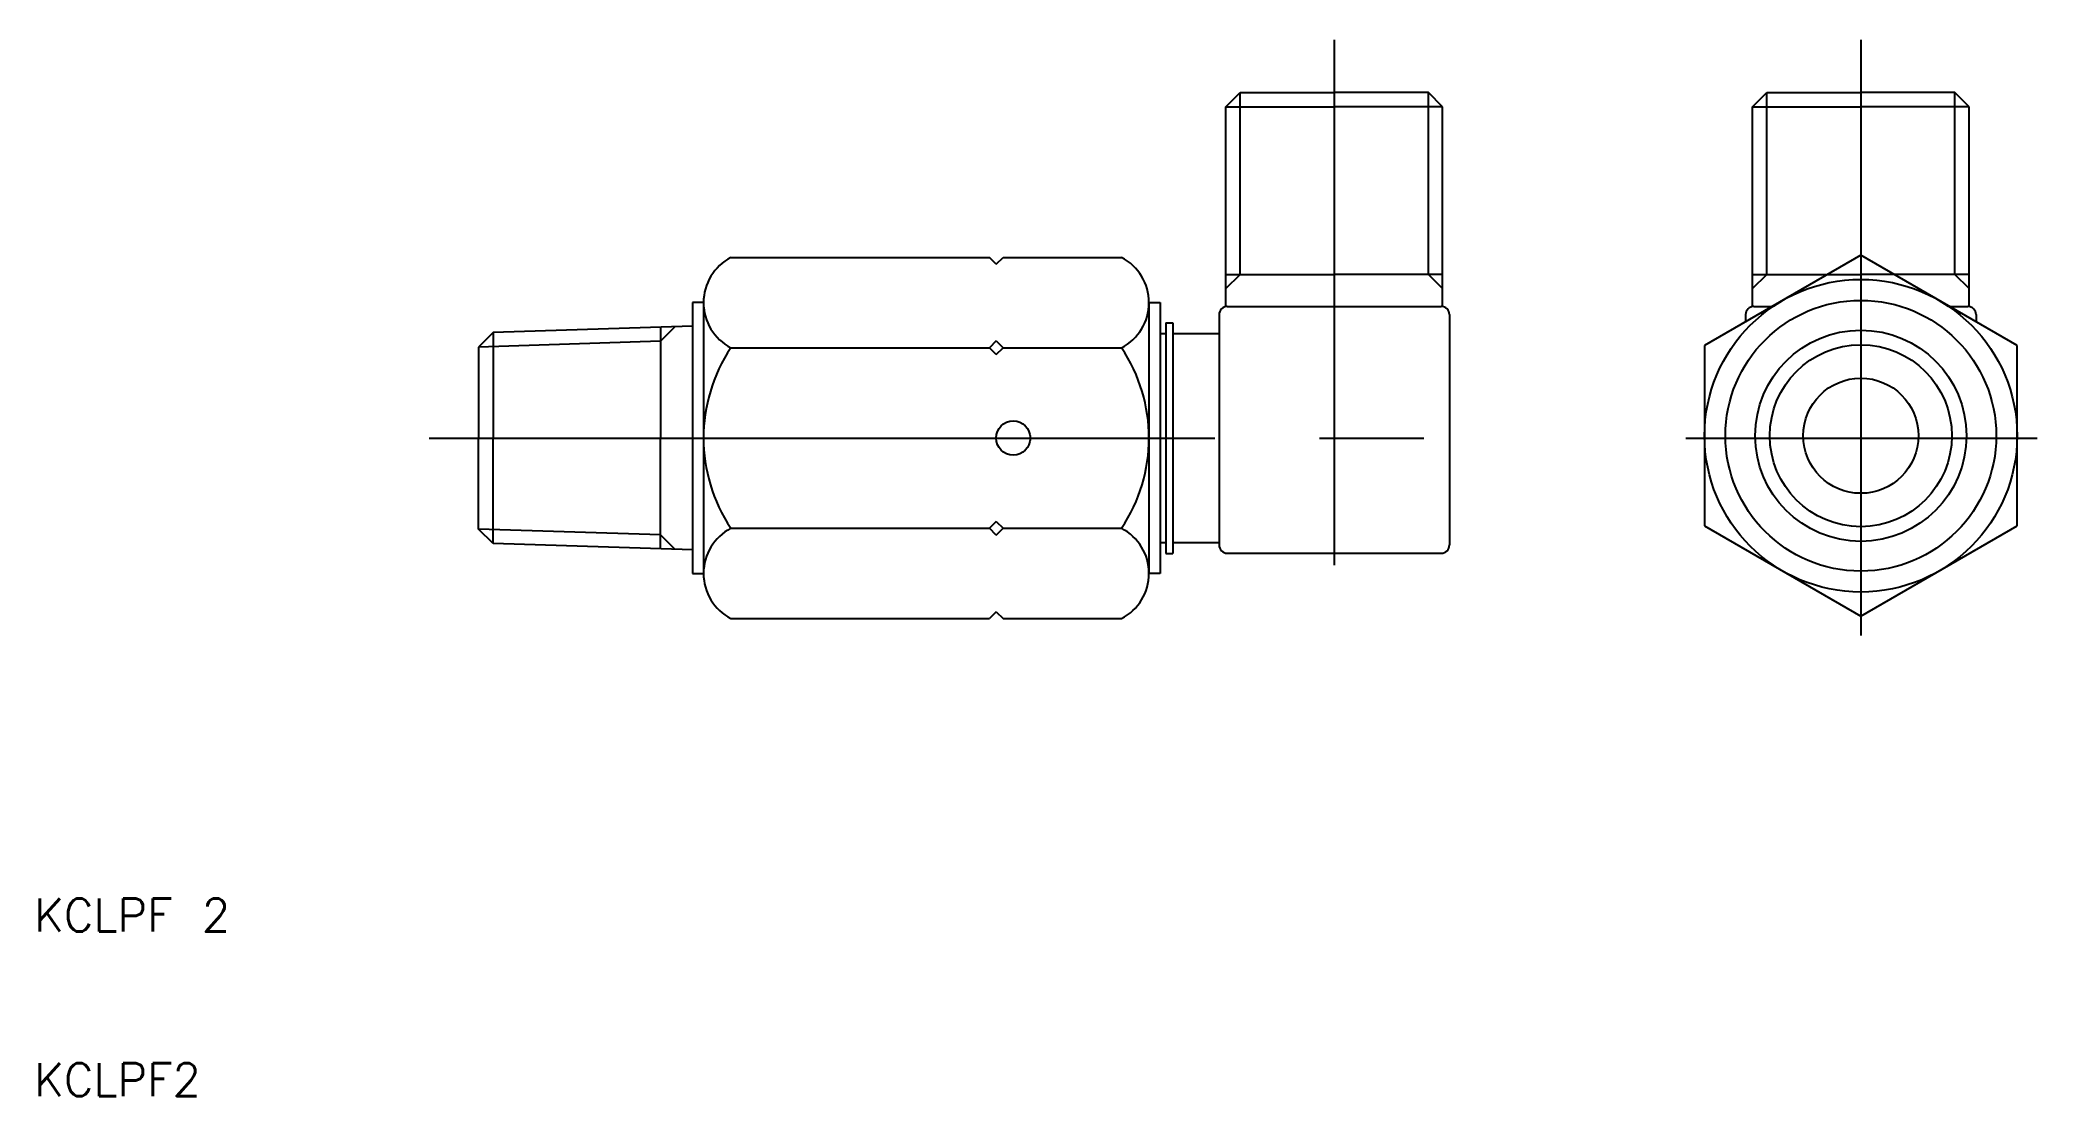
# Model space of a CAD drawing. Extents: x 10 to 132, y 10 to 74.
import ezdxf

# ---------------------------------------------------------------- set-up
doc = ezdxf.new("R2010")
doc.units = 0
doc.linetypes.add('CENTER', pattern=[50.8, 31.75, -6.35, 6.35, -6.35])
doc.layers.get('0').update_dxf_attribs({"linetype": 'CONTINUOUS'})
doc.layers.add('CENTER', color=1, linetype='CENTER')
doc.styles.get("Standard").update_dxf_attribs({"font": 'txt.shx'})

msp = doc.modelspace()

# ---------------------------------------------------------------- linework, layer by layer
for p, q in [((82.42, 70.14), (83.28, 71)), ((83.28, 71), (89, 71)), ((94.72, 71), (89, 71)), ((95.58, 70.14), (94.72, 71)), ((114.42, 70.14), (115.28, 71)), ((115.28, 71), (121, 71)), ((126.72, 71), (121, 71)), ((127.58, 70.14), (126.72, 71)), ((82.42, 58), (82.42, 70.14)), ((82.42, 70.14), (89, 70.14)), ((95.58, 70.14), (89, 70.14)), ((95.58, 58), (95.58, 70.14)), ((114.42, 58), (114.42, 70.14)), ((114.42, 70.14), (121, 70.14)), ((127.58, 70.14), (121, 70.14)), ((127.58, 58), (127.58, 70.14)), ((52.33, 60.97), (68.04, 60.97)), ((68.46, 60.56), (68.04, 60.97)), ((68.46, 60.56), (68.87, 60.97)), ((68.87, 60.97), (76.07, 60.97)), ((121, 61.11), (111.5, 55.63)), ((130.5, 55.63), (121, 61.11)), ((82.42, 59.95), (89, 59.95)), ((95.58, 59.95), (89, 59.95)), ((114.42, 59.95), (121, 59.95)), ((127.58, 59.95), (121, 59.95)), ((50.67, 58.23), (50, 58.23)), ((50, 58.23), (50, 41.77)), ((50.67, 58.23), (50.67, 41.77)), ((77.74, 58.23), (78.41, 58.23)), ((77.74, 58.23), (77.74, 41.77)), ((78.41, 58.23), (78.41, 41.77)), ((82, 57.5), (82, 43.5)), ((82.5, 58), (95.5, 58)), ((96, 57.5), (96, 43.5)), ((114, 57.5), (114, 57.07)), ((114.5, 58), (115.61, 58)), ((126.39, 58), (127.5, 58)), ((128, 57.5), (128, 57.07)), ((37.88, 56.42), (37, 55.53)), ((50, 56.8), (37.88, 56.42)), ((37.88, 56.42), (37.88, 50)), ((48.05, 56.74), (48.05, 50)), ((68.46, 55.9), (68.04, 55.48)), ((68.46, 55.9), (68.87, 55.48)), ((78.41, 56.35), (78.76, 56.35)), ((78.76, 57.01), (79.19, 57.01)), ((78.76, 57.01), (78.76, 42.99)), ((79.19, 57.01), (79.19, 42.99)), ((79.19, 56.35), (82, 56.35)), ((37, 55.53), (37, 50)), ((52.33, 55.48), (68.04, 55.48)), ((68.46, 55.07), (68.04, 55.48)), ((68.46, 55.07), (68.87, 55.48)), ((68.87, 55.48), (76.07, 55.48)), ((111.5, 55.63), (111.5, 44.66)), ((130.5, 44.66), (130.5, 55.63)), ((37, 44.47), (37, 50)), ((37.88, 43.58), (37.88, 50)), ((48.05, 43.26), (48.05, 50)), ((68.46, 44.93), (68.04, 44.52)), ((68.46, 44.93), (68.87, 44.52)), ((37.88, 43.58), (37, 44.47)), ((52.33, 44.52), (68.04, 44.52)), ((68.46, 44.1), (68.04, 44.52)), ((68.46, 44.1), (68.87, 44.52)), ((68.87, 44.52), (76.07, 44.52)), ((111.5, 44.66), (121, 39.17)), ((121, 39.17), (130.5, 44.66)), ((50, 43.2), (37.88, 43.58)), ((78.41, 43.65), (78.76, 43.65)), ((78.76, 42.99), (79.19, 42.99)), ((79.19, 43.65), (82, 43.65)), ((82.5, 43), (95.5, 43)), ((50, 41.77), (50.67, 41.77)), ((78.41, 41.77), (77.74, 41.77)), ((52.33, 39.03), (68.04, 39.03)), ((68.46, 39.44), (68.04, 39.03)), ((68.46, 39.44), (68.87, 39.03)), ((68.87, 39.03), (76.07, 39.03))]:
    msp.add_line(p, q)
at = {"color": 3}
for p, q in [((83.28, 59.95), (83.28, 71)), ((94.72, 59.95), (94.72, 71)), ((115.28, 59.95), (115.28, 71)), ((126.72, 59.95), (126.72, 71)), ((82.42, 59.09), (83.28, 59.95)), ((95.58, 59.09), (94.72, 59.95)), ((114.42, 59.09), (115.28, 59.95)), ((127.58, 59.09), (126.72, 59.95)), ((48.05, 55.88), (37, 55.53)), ((48.93, 56.76), (48.05, 55.88)), ((48.05, 44.12), (37, 44.47)), ((48.93, 43.24), (48.05, 44.12))]:
    msp.add_line(p, q, dxfattribs=at)
for centre, radius in [((121, 50.14), 9.5), ((121, 50.14), 8.23), ((121, 50.14), 6.42), ((121, 50.14), 3.5), ((69.49, 50), 1.04)]:
    msp.add_circle(centre, radius)
msp.add_circle((121, 50.14), 5.53, dxfattribs=at)
for centre, radius, start, end in [((53.76, 58.23), 3.09, 117.4231, 242.5769), ((74.65, 58.23), 3.09, 297.4231, 62.5769), ((82.5, 57.5), 0.5, 90, 180), ((95.5, 57.5), 0.5, 0, 90), ((114.5, 57.5), 0.5, 90, 180), ((127.5, 57.5), 0.5, 0, 90), ((60.53, 50), 9.86, 146.1954, 213.8046), ((67.88, 50), 9.86, 326.1954, 33.8046), ((53.76, 41.77), 3.09, 117.4231, 242.5769), ((74.65, 41.77), 3.09, 297.4231, 62.5769), ((82.5, 43.5), 0.5, 180, 270), ((95.5, 43.5), 0.5, 270, 0)]:
    msp.add_arc(centre, radius, start, end)
at = {"layer": 'CENTER'}
for p, q in [((89, 74.2), (89, 58)), ((121, 74.2), (121, 58)), ((89, 58), (89, 42.28)), ((121, 58), (121, 37.99)), ((34, 50), (50, 50)), ((50, 50), (96.67, 50)), ((110.37, 50), (131.71, 50))]:
    msp.add_line(p, q, dxfattribs=at)

# ---------------------------------------------------------------- texts
for s, p in [('KCLPF 2', (10, 20)), ('KCLPF2', (10, 10))]:
    msp.add_text(s, height=2).set_placement(p)

doc.saveas('drawing.dxf')
